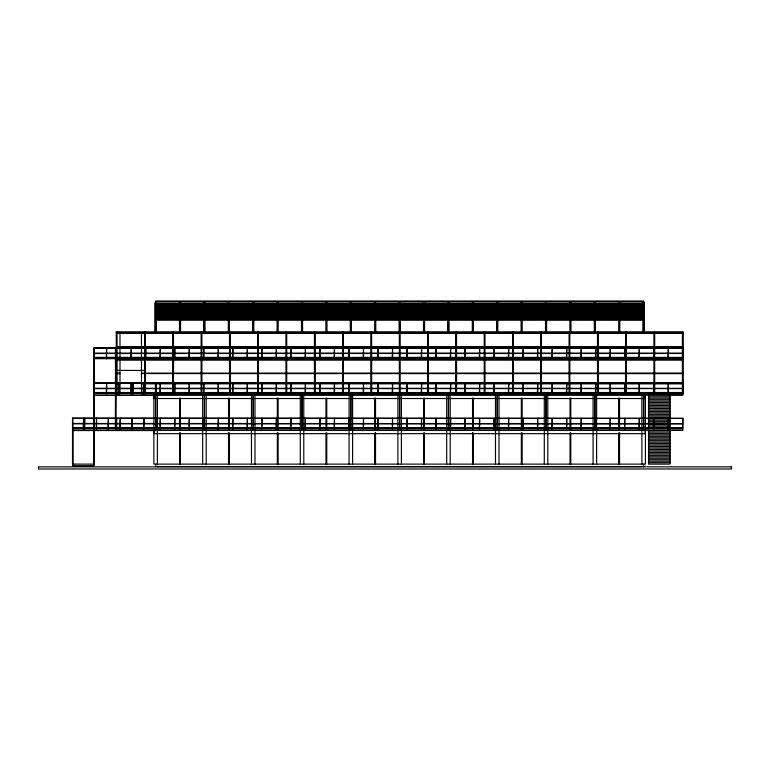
<?xml version="1.0" encoding="UTF-8"?>
<svg xmlns="http://www.w3.org/2000/svg" width="770" height="770" viewBox="0 0 770 770"><rect width="100%" height="100%" fill="white"/><g stroke="black" fill="none" stroke-linecap="round" stroke-linejoin="round"><path stroke-width="1.16" d="M155.627 301.888L643.653 301.888M204.31 332.014L204.31 303.024L204.551 332.014M301.917 332.014L301.917 303.024L302.148 332.014M350.725 332.014L350.725 303.024L350.956 332.014M448.323 332.014L448.323 303.024L448.564 332.014M497.131 332.014L497.131 303.024L497.362 332.014M594.738 332.014L594.738 303.024L594.969 332.014M643.537 303.024L643.768 331.88M155.627 303.467L643.653 303.467M643.653 303.65L155.627 303.65L155.627 301.012L643.653 301.012L643.537 331.88M155.627 304.15L643.653 304.15M155.627 304.824L643.653 304.824M155.627 305.478L643.653 305.478M155.627 306.123L643.653 306.123M155.627 306.749L643.653 306.749M155.627 307.365L643.653 307.365M155.627 307.962L643.653 307.962M155.627 308.549L643.653 308.549M155.627 309.117L643.653 309.117M155.627 309.665L643.653 309.665M155.627 310.204L643.653 310.204M155.627 310.733L643.653 310.733M155.627 311.244L643.653 311.244M155.627 311.744L643.653 311.744M155.627 312.225L643.653 312.225M155.627 312.687L643.653 312.687M155.627 313.14L643.653 313.14M155.627 313.573L643.653 313.573M155.627 313.996L643.653 313.996M155.627 314.41L643.653 314.41M155.627 314.795L643.653 314.795M155.627 315.18L643.653 315.18M155.627 315.546L643.653 315.546M155.627 315.892L643.653 315.892M155.627 316.229L643.653 316.229M155.627 316.547L643.653 316.547M155.627 316.855L643.653 316.855M155.627 317.144L643.653 317.144M155.627 317.423L643.653 317.423M155.627 317.683L643.653 317.683M155.627 317.923L643.653 317.923M155.627 318.164L643.653 318.164M155.627 318.376L643.653 318.376M155.627 318.578L643.653 318.578M155.627 318.77L643.653 318.77M155.627 318.944L643.653 318.944M155.627 319.098L643.653 319.098M155.627 319.204L643.653 319.242M155.627 319.338L643.653 319.377M155.627 319.492L643.653 319.589M155.627 319.675L643.653 319.752L155.627 319.887M116.289 332.342L682.99 332.342M116.588 332.582L682.701 332.582M116.289 332.64L116.876 332.64M682.403 332.64L682.99 332.64M116.588 333.323L682.701 333.323M116.289 346.692L116.876 346.692M682.403 346.692L682.99 346.692M116.588 346.741L682.701 346.741M116.289 347.28L682.99 347.28M682.701 347.809L93.988 347.809L93.969 464.108M116.751 347.963L116.068 347.963L116.068 358.695M682.865 347.963L682.528 358.695M93.988 348.107L682.701 348.107M93.988 353.18L682.701 353.18M93.969 353.507L682.701 353.478M93.988 357.376L682.701 357.376M93.988 357.675L682.701 357.675M116.289 358.406L116.876 358.406M682.403 358.406L682.99 358.406M116.588 358.454L682.701 358.454M93.969 358.695L682.865 358.695M116.289 358.993L682.99 358.993M116.588 360.158L682.701 360.158M116.588 370.409L144.895 370.409M116.289 373.046L120.005 373.094M141.478 373.094L682.99 373.046M116.289 373.633L120.005 373.585M141.478 373.585L682.99 373.633M93.988 382.95L682.701 382.95M155.453 383.094L155.973 383.094L155.973 393.836M682.865 383.094L682.528 393.836M93.988 383.239L682.99 383.296M116.588 383.344L120.005 383.344M141.478 383.344L682.701 383.344M116.289 383.874L120.005 383.826M141.478 383.826L682.99 383.874M93.969 388.282L682.701 388.321M93.969 388.648L682.701 388.609M93.988 392.517L682.701 392.517M93.988 392.806L682.701 392.806M116.289 393.537L116.876 393.537M682.403 393.537L682.99 393.537M116.588 393.586L120.005 393.586M141.478 393.586L682.701 393.586M93.969 393.836L682.99 393.836M155.501 394.076L682.99 394.125L682.99 332.053L116.289 332.053L116.289 394.125M155.049 395.299L682.701 395.299L682.701 332.101M94.132 395.395L155.627 395.395L155.627 382.95M648.533 396.762L670.006 396.762M648.533 398.225L670.006 398.225M153.865 398.523L645.414 398.523M648.533 399.688L670.006 399.688M648.533 401.151L670.006 401.151M648.533 402.623L670.006 402.623M648.533 404.086L670.006 404.086M648.533 405.549L670.006 405.549M648.533 407.012L670.006 407.012M648.533 408.475L670.006 408.475M648.533 409.938L670.006 409.938M648.533 411.401L670.006 411.401M648.533 412.864L670.006 412.864M648.533 414.327L670.006 414.327M648.533 415.8L670.006 415.8M648.533 417.263L670.006 417.263M155.453 418.235L155.973 418.235L155.973 428.977M72.515 418.38L682.701 418.38L72.515 418.091L72.495 464.108L94.306 464.108L94.277 347.809M648.533 418.726L670.006 418.726M648.533 420.189L670.006 420.189M648.533 421.652L670.006 421.652M648.533 423.115L670.006 423.115M72.515 423.462L682.701 423.75L72.495 423.779M648.533 424.578L670.006 424.578M648.533 426.041L670.006 426.041M648.533 427.504L670.006 427.504M72.515 427.658L682.701 427.658L72.515 427.947M72.495 428.977L682.865 428.977L682.865 418.235L682.528 428.977M116.588 430.44L682.701 430.44L682.701 428.977M72.659 430.536L155.627 430.536L155.627 418.091M648.533 431.903L670.006 431.903M648.533 433.366L670.006 433.366M153.865 433.654L645.414 433.654M648.533 434.829L670.006 434.829M648.533 436.292L670.006 436.292M648.533 437.755L670.006 437.755M648.533 439.218L670.006 439.218M648.533 440.681L670.006 440.681M648.533 442.153L670.006 442.153M648.533 443.616L670.006 443.616M648.533 445.079L670.006 445.079M648.533 446.542L670.006 446.542M648.533 448.005L670.006 448.005M648.533 449.468L670.006 449.468M648.533 450.931L670.006 450.931M648.533 452.394L670.006 452.394M648.533 453.857L670.006 453.857M648.533 455.33L670.006 455.33M648.533 456.793L670.006 456.793M648.533 458.256L670.006 458.256M648.533 459.719L670.006 459.719M648.533 461.182L670.006 461.182M648.533 462.645L670.006 462.645M682.403 332.053L682.403 394.125M670.006 395.299L670.006 428.977M670.006 430.44L670.006 464.108L648.533 464.108L648.533 430.44M668.35 358.695L668.35 347.963L668.014 358.695M668.35 393.836L668.35 383.094L668.014 393.836M668.35 428.977L668.35 418.235L668.014 428.977M654.683 332.342L654.683 393.836M654.394 332.101L654.394 394.076M654.096 332.342L654.096 393.836M653.836 358.695L653.836 347.963L653.499 358.695M653.836 393.836L653.836 383.094L653.499 393.836M653.836 428.977L653.836 418.235L653.499 428.977M648.533 395.299L648.533 428.977M645.414 394.635L645.414 464.108L153.865 464.108L153.865 395.01M645.116 394.856L645.116 397.936M645.116 429.997L645.116 433.067M644.192 332.669L644.192 302.764L643.114 302.764L643.114 332.669M643.97 302.764L643.97 332.515M643.768 394.163L643.768 429.006M643.537 394.163L643.537 429.006M643.653 464.108L643.653 466.553L155.627 466.553L155.627 464.108M643.335 302.764L643.335 332.515M641.901 394.635L641.901 464.108M639.321 358.695L639.321 347.963L638.975 358.695M639.321 393.836L639.321 383.094L638.975 393.836M639.321 428.977L639.321 418.235L638.975 428.977M626.376 332.342L626.376 393.836M626.087 332.101L626.087 394.076M625.789 332.342L625.789 393.836M624.807 358.695L624.807 347.963L624.46 358.695M624.807 393.836L624.807 383.094L624.46 393.836M624.807 428.977L624.807 418.235L624.46 428.977M619.792 332.669L619.792 302.764L618.714 302.764L618.714 332.669M619.542 398.225L619.542 429.371M619.542 432.961L619.542 464.108M619.253 398.225L619.253 429.371M619.253 432.961L619.253 464.108M618.965 398.225L618.965 429.371M618.965 432.961L618.965 464.108M610.292 358.695L610.292 347.963L609.946 358.695M610.292 393.836L610.292 383.094L609.946 393.836M610.292 428.977L610.292 418.235L609.946 428.977M598.069 332.342L598.069 393.836M597.78 332.101L597.78 394.076M597.491 332.342L597.491 393.836M596.606 394.635L596.606 464.108M595.778 358.695L595.778 347.963L595.431 358.695M595.778 393.836L595.778 383.094L595.431 393.836M595.778 428.977L595.778 418.235L595.431 428.977M595.393 332.669L595.393 302.764L594.315 302.764L594.315 332.669M594.969 394.163L594.969 429.006M594.738 394.163L594.738 429.006M593.093 394.635L593.093 464.108M581.254 358.695L581.254 347.963L580.917 358.695M581.254 393.836L581.254 383.094L580.917 393.836M581.254 428.977L581.254 418.235L580.917 428.977M570.984 332.669L570.984 302.764L569.916 302.764L569.916 332.669M570.743 398.225L570.743 429.371M570.743 432.961L570.743 464.108M570.454 398.225L570.454 429.371M570.454 432.961L570.454 464.108M570.156 398.225L570.156 429.371M570.156 432.961L570.156 464.108M569.771 332.342L569.771 393.836M569.473 332.101L569.473 394.076M569.184 332.342L569.184 393.836M566.739 358.695L566.739 347.963L566.402 358.695M566.739 393.836L566.739 383.094L566.402 393.836M566.739 428.977L566.739 418.235L566.402 428.977M552.225 358.695L552.225 347.963L551.888 358.695M552.225 393.836L552.225 383.094L551.888 393.836M552.225 428.977L552.225 418.235L551.888 428.977M547.807 394.635L547.807 464.108M546.585 332.669L546.585 302.764L545.516 302.764L545.516 332.669M546.171 331.88L546.171 303.024L545.93 331.88M546.171 394.163L546.171 429.006M545.93 394.163L545.93 429.006M544.294 394.635L544.294 464.108M541.464 332.342L541.464 393.836M541.166 332.101L541.166 394.076M540.877 332.342L540.877 393.836M537.71 358.695L537.71 347.963L537.373 358.695M537.71 393.836L537.71 383.094L537.373 393.836M537.71 428.977L537.71 418.235L537.373 428.977M523.196 358.695L523.196 347.963L522.849 358.695M523.196 393.836L523.196 383.094L522.849 393.836M523.196 428.977L523.196 418.235L522.849 428.977M522.185 332.669L522.185 302.764L521.107 302.764L521.107 332.669M521.944 398.225L521.944 429.371M521.944 432.961L521.944 464.108M521.646 398.225L521.646 429.371M521.646 432.961L521.646 464.108M521.357 398.225L521.357 429.371M521.357 432.961L521.357 464.108M513.157 332.342L513.157 393.836M512.868 332.101L512.868 394.076M512.57 332.342L512.57 393.836M508.681 358.695L508.681 347.963L508.335 358.695M508.681 393.836L508.681 383.094L508.335 393.836M508.681 428.977L508.681 418.235L508.335 428.977M499.008 394.635L499.008 464.108M497.786 332.669L497.786 302.764L496.708 302.764L496.708 332.669M497.362 394.163L497.362 429.006M497.131 394.163L497.131 429.006M495.485 394.635L495.485 464.108M494.167 358.695L494.167 347.963L493.82 358.695M494.167 393.836L494.167 383.094L493.82 393.836M494.167 428.977L494.167 418.235L493.82 428.977M484.85 332.342L484.85 393.836M484.561 332.101L484.561 394.076M484.263 332.342L484.263 393.836M479.652 358.695L479.652 347.963L479.306 358.695M479.652 393.836L479.652 383.094L479.306 393.836M479.652 428.977L479.652 418.235L479.306 428.977M473.386 332.669L473.386 302.764L472.308 302.764L472.308 332.669M473.136 398.225L473.136 429.371M473.136 432.961L473.136 464.108M472.847 398.225L472.847 429.371M472.847 432.961L472.847 464.108M472.549 398.225L472.549 429.371M472.549 432.961L472.549 464.108M465.128 358.695L465.128 347.963L464.791 358.695M465.128 393.836L465.128 383.094L464.791 393.836M465.128 428.977L465.128 418.235L464.791 428.977M456.543 332.342L456.543 393.836M456.254 332.101L456.254 394.076M455.956 332.342L455.956 393.836M450.614 358.695L450.614 347.963L450.277 358.695M450.614 393.836L450.614 383.094L450.277 393.836M450.614 428.977L450.614 418.235L450.277 428.977M450.2 394.635L450.2 464.108M448.977 332.669L448.977 302.764L447.909 302.764L447.909 332.669M448.564 394.163L448.564 429.006M448.323 394.163L448.323 429.006M446.687 394.635L446.687 464.108M436.099 358.695L436.099 347.963L435.762 358.695M436.099 393.836L436.099 383.094L435.762 393.836M436.099 428.977L436.099 418.235L435.762 428.977M428.236 332.342L428.236 393.836M427.947 332.101L427.947 394.076M427.658 332.342L427.658 393.836M424.578 332.669L424.578 302.764L423.51 302.764L423.51 332.669M424.337 398.225L424.337 429.371M424.337 432.961L424.337 464.108M424.039 398.225L424.039 429.371M424.039 432.961L424.039 464.108M423.75 398.225L423.75 429.371M423.75 432.961L423.75 464.108M421.585 358.695L421.585 347.963L421.248 358.695M421.585 393.836L421.585 383.094L421.248 393.836M421.585 428.977L421.585 418.235L421.248 428.977M407.07 358.695L407.07 347.963L406.724 358.695M407.07 393.836L407.07 383.094L406.724 393.836M407.07 428.977L407.07 418.235L406.724 428.977M401.401 394.635L401.401 464.108M400.179 332.669L400.179 302.764L399.101 302.764L399.101 332.669M399.938 332.342L399.938 393.836M399.755 331.88L399.755 303.024L399.524 331.88M399.755 394.163L399.755 429.006M399.64 332.101L399.64 394.076M399.524 394.163L399.524 429.006M399.351 332.342L399.351 393.836M397.888 394.635L397.888 464.108M392.556 358.695L392.556 347.963L392.209 358.695M392.556 393.836L392.556 383.094L392.209 393.836M392.556 428.977L392.556 418.235L392.209 428.977M378.041 358.695L378.041 347.963L377.695 358.695M378.041 393.836L378.041 383.094L377.695 393.836M378.041 428.977L378.041 418.235L377.695 428.977M375.779 332.669L375.779 302.764L374.701 302.764L374.701 332.669M375.529 398.225L375.529 429.371M375.529 432.961L375.529 464.108M375.24 398.225L375.24 429.371M375.24 432.961L375.24 464.108M374.942 398.225L374.942 429.371M374.942 432.961L374.942 464.108M371.631 332.342L371.631 393.836M371.333 332.101L371.333 394.076M371.044 332.342L371.044 393.836M363.527 358.695L363.527 347.963L363.18 358.695M363.527 393.836L363.527 383.094L363.18 393.836M363.527 428.977L363.527 418.235L363.18 428.977M352.593 394.635L352.593 464.108M351.37 332.669L351.37 302.764L350.302 302.764L350.302 332.669M350.956 394.163L350.956 429.006M350.725 394.163L350.725 429.006M349.079 394.635L349.079 464.108M349.003 358.695L349.003 347.963L348.666 358.695M349.003 393.836L349.003 383.094L348.666 393.836M349.003 428.977L349.003 418.235L348.666 428.977M343.324 332.342L343.324 393.836M343.025 332.101L343.025 394.076M342.737 332.342L342.737 393.836M334.488 358.695L334.488 347.963L334.151 358.695M334.488 393.836L334.488 383.094L334.151 393.836M334.488 428.977L334.488 418.235L334.151 428.977M326.971 332.669L326.971 302.764L325.903 302.764L325.903 332.669M326.73 398.225L326.73 429.371M326.73 432.961L326.73 464.108M326.432 398.225L326.432 429.371M326.432 432.961L326.432 464.108M326.143 398.225L326.143 429.371M326.143 432.961L326.143 464.108M319.974 358.695L319.974 347.963L319.637 358.695M319.974 393.836L319.974 383.094L319.637 393.836M319.974 428.977L319.974 418.235L319.637 428.977M315.017 332.342L315.017 393.836M314.728 332.101L314.728 394.076M314.43 332.342L314.43 393.836M305.459 358.695L305.459 347.963L305.122 358.695M305.459 393.836L305.459 383.094L305.122 393.836M305.459 428.977L305.459 418.235L305.122 428.977M303.794 394.635L303.794 464.108M302.572 332.669L302.572 302.764L301.503 302.764L301.503 332.669M302.148 394.163L302.148 429.006M301.917 394.163L301.917 429.006M300.281 394.635L300.281 464.108M290.945 358.695L290.945 347.963L290.598 358.695M290.945 393.836L290.945 383.094L290.598 393.836M290.945 428.977L290.945 418.235L290.598 428.977M286.709 332.342L286.709 393.836M286.421 332.101L286.421 394.076M286.122 332.342L286.122 393.836M278.172 332.669L278.172 302.764L277.094 302.764L277.094 332.669M277.922 398.225L277.922 429.371M277.922 432.961L277.922 464.108M277.633 398.225L277.633 429.371M277.633 432.961L277.633 464.108M277.344 398.225L277.344 429.371M277.344 432.961L277.344 464.108M276.43 358.695L276.43 347.963L276.083 358.695M276.43 393.836L276.43 383.094L276.083 393.836M276.43 428.977L276.43 418.235L276.083 428.977M261.916 358.695L261.916 347.963L261.569 358.695M261.916 393.836L261.916 383.094L261.569 393.836M261.916 428.977L261.916 418.235L261.569 428.977M258.402 332.342L258.402 393.836M258.114 332.101L258.114 394.076M257.815 332.342L257.815 393.836M254.986 394.635L254.986 464.108M253.773 332.669L253.773 302.764L252.695 302.764L252.695 332.669M253.349 331.88L253.349 303.024L253.118 331.88M253.349 394.163L253.349 429.006M253.118 394.163L253.118 429.006M251.472 394.635L251.472 464.108M247.401 358.695L247.401 347.963L247.055 358.695M247.401 393.836L247.401 383.094L247.055 393.836M247.401 428.977L247.401 418.235L247.055 428.977M232.877 358.695L232.877 347.963L232.54 358.695M232.877 393.836L232.877 383.094L232.54 393.836M232.877 428.977L232.877 418.235L232.54 428.977M230.095 332.342L230.095 393.836M229.806 332.101L229.806 394.076M229.518 332.342L229.518 393.836M229.364 332.669L229.364 302.764L228.295 302.764L228.295 332.669M229.123 398.225L229.123 429.371M229.123 432.961L229.123 464.108M228.834 398.225L228.834 429.371M228.834 432.961L228.834 464.108M228.536 398.225L228.536 429.371M228.536 432.961L228.536 464.108M218.362 358.695L218.362 347.963L218.026 358.695M218.362 393.836L218.362 383.094L218.026 393.836M218.362 428.977L218.362 418.235L218.026 428.977M206.187 394.635L206.187 464.108M204.964 332.669L204.964 302.764L203.896 302.764L203.896 332.669M204.551 394.163L204.551 429.006M204.31 394.163L204.31 429.006M203.848 358.695L203.848 347.963L203.511 358.695M203.848 393.836L203.848 383.094L203.511 393.836M203.848 428.977L203.848 418.235L203.511 428.977M202.674 394.635L202.674 464.108M201.798 332.342L201.798 393.836M201.499 332.101L201.499 394.076M201.211 332.342L201.211 393.836M189.333 358.695L189.333 347.963L188.997 358.695M189.333 393.836L189.333 383.094L188.997 393.836M189.333 428.977L189.333 418.235L188.997 428.977M180.565 332.669L180.565 302.764L179.487 302.764L179.487 332.669M180.324 398.225L180.324 429.371M180.324 432.961L180.324 464.108M180.026 398.225L180.026 429.371M180.026 432.961L180.026 464.108M179.737 398.225L179.737 429.371M179.737 432.961L179.737 464.108M174.819 358.695L174.819 347.963L174.472 358.695M174.819 393.836L174.819 383.094L174.472 393.836M174.819 428.977L174.819 418.235L174.472 428.977M173.491 332.342L173.491 393.836M173.192 332.101L173.192 394.076M172.903 332.342L172.903 393.836M160.304 358.695L160.304 347.963L159.958 358.695M160.304 393.836L160.304 383.094L159.958 393.836M160.304 428.977L160.304 418.235L159.958 428.977M157.388 394.635L157.388 464.108M156.166 332.669L156.166 302.764L155.088 302.764L155.088 332.669M155.944 302.764L155.944 332.823M155.742 331.88L155.742 303.024L155.511 331.88M155.771 382.95L155.8 393.836M155.742 394.163L155.742 429.006M155.482 382.95L155.453 393.836M155.511 394.163L155.511 429.006M155.309 302.764L155.309 332.515M154.164 395.886L154.164 397.936M154.164 429.997L154.164 433.067M145.79 358.695L145.79 347.963L145.443 358.695M145.184 332.342L145.184 393.836M144.895 332.101L144.895 394.076M144.596 332.342L144.596 393.836M143.942 428.977L143.942 418.235L143.605 428.977M143.499 393.836L143.499 383.094L143.162 393.836M141.478 332.342L141.478 393.836M132.96 393.836L132.96 383.094L132.613 393.836M132.094 428.977L132.094 418.235L131.747 428.977M131.275 358.695L131.275 347.963L130.929 358.695M131.198 393.836L131.198 383.094L130.862 393.836M120.245 428.977L120.245 418.235L119.899 428.977M120.005 332.342L120.005 393.836M118.907 393.836L118.907 383.094L118.561 393.836M116.876 332.053L116.876 394.125M116.751 428.977L116.751 418.235L116.068 418.235L116.068 428.977M116.588 332.101L116.588 393.836M116.414 347.963L116.414 358.695M116.414 393.836L116.414 383.094L116.068 393.836M116.414 418.235L116.414 428.977M115.779 428.977L115.779 347.963L115.442 428.977M115.75 347.819L115.606 429.362M115.462 347.819L115.462 427.947M108.387 428.977L108.387 418.235L108.05 428.977M106.607 358.695L106.607 347.963L106.26 358.695M106.607 393.836L106.607 383.094L106.26 393.836M96.539 428.977L96.539 418.235L96.192 428.977M94.132 358.695L94.132 429.362M94.132 430.141L94.132 465.677L72.659 465.677L72.659 428.977M84.681 428.977L84.681 418.235L84.344 428.977M83.574 428.977L83.574 418.235L83.227 428.977M72.813 418.091L72.832 464.108M731.5 466.841L38.5 466.841L38.5 468.988L731.5 468.988L731.5 466.841"/></g></svg>
